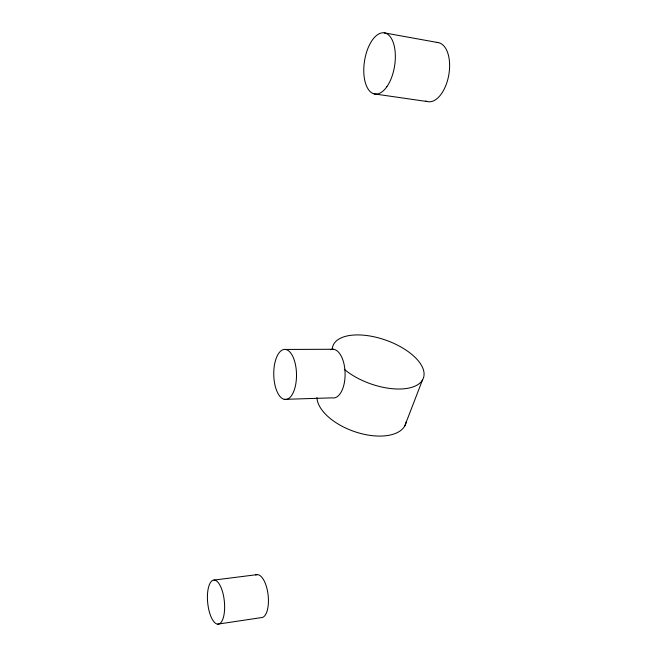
<?xml version="1.0" encoding="UTF-8"?>
<svg xmlns="http://www.w3.org/2000/svg" width="657" height="657" viewBox="0 0 657 657"><rect width="100%" height="100%" fill="white"/><g stroke="black" fill="none" stroke-linecap="round" stroke-linejoin="round"><path stroke-width="0.99" d="M404.728 426.023L422.476 380.001M217.681 624.15A22.149 8.36 84.2 0 0 222.509 591.661A22.149 8.36 84.2 0 0 207.875 590.52A22.149 8.36 84.2 0 0 217.681 624.15L261.001 617.662A21.632 8.919 83.7 0 0 268.04 594.429A21.632 8.919 83.7 0 0 255.696 574.982M214.059 580.065L257.216 574.62M284.267 399.357A25.056 11.374 89 0 0 295.395 364.315A25.056 11.374 89 0 0 275.735 359.675A25.056 11.374 89 0 0 284.267 399.357L332.113 397.855A24.391 12.048 89 0 0 345.081 372.503A24.391 12.048 89 0 0 330.389 349.688M285.524 349.45L333.526 349.269M374.203 93.894L427.387 101.572M384.222 32.85L437.989 42.574M436.297 42.483A29.984 15.99 -80.1 0 1 448.756 75.136A29.984 15.99 -80.1 0 1 425.81 101.03M332.261 349.655A48.002 23.126 19.5 0 1 390.89 342.1A48.002 23.126 19.5 0 1 417.154 385.051A48.002 23.126 19.5 0 1 344.284 369.316M406.272 421.72A46.704 24.424 19.6 0 1 360.069 433.308A46.704 24.424 19.6 0 1 316.953 397.51M386.891 86.691A30.945 15.251 -81.2 0 0 388.008 34.492A30.945 15.251 -81.2 0 0 363.781 69.133A30.945 15.251 -81.2 0 0 386.891 86.691"/></g></svg>
